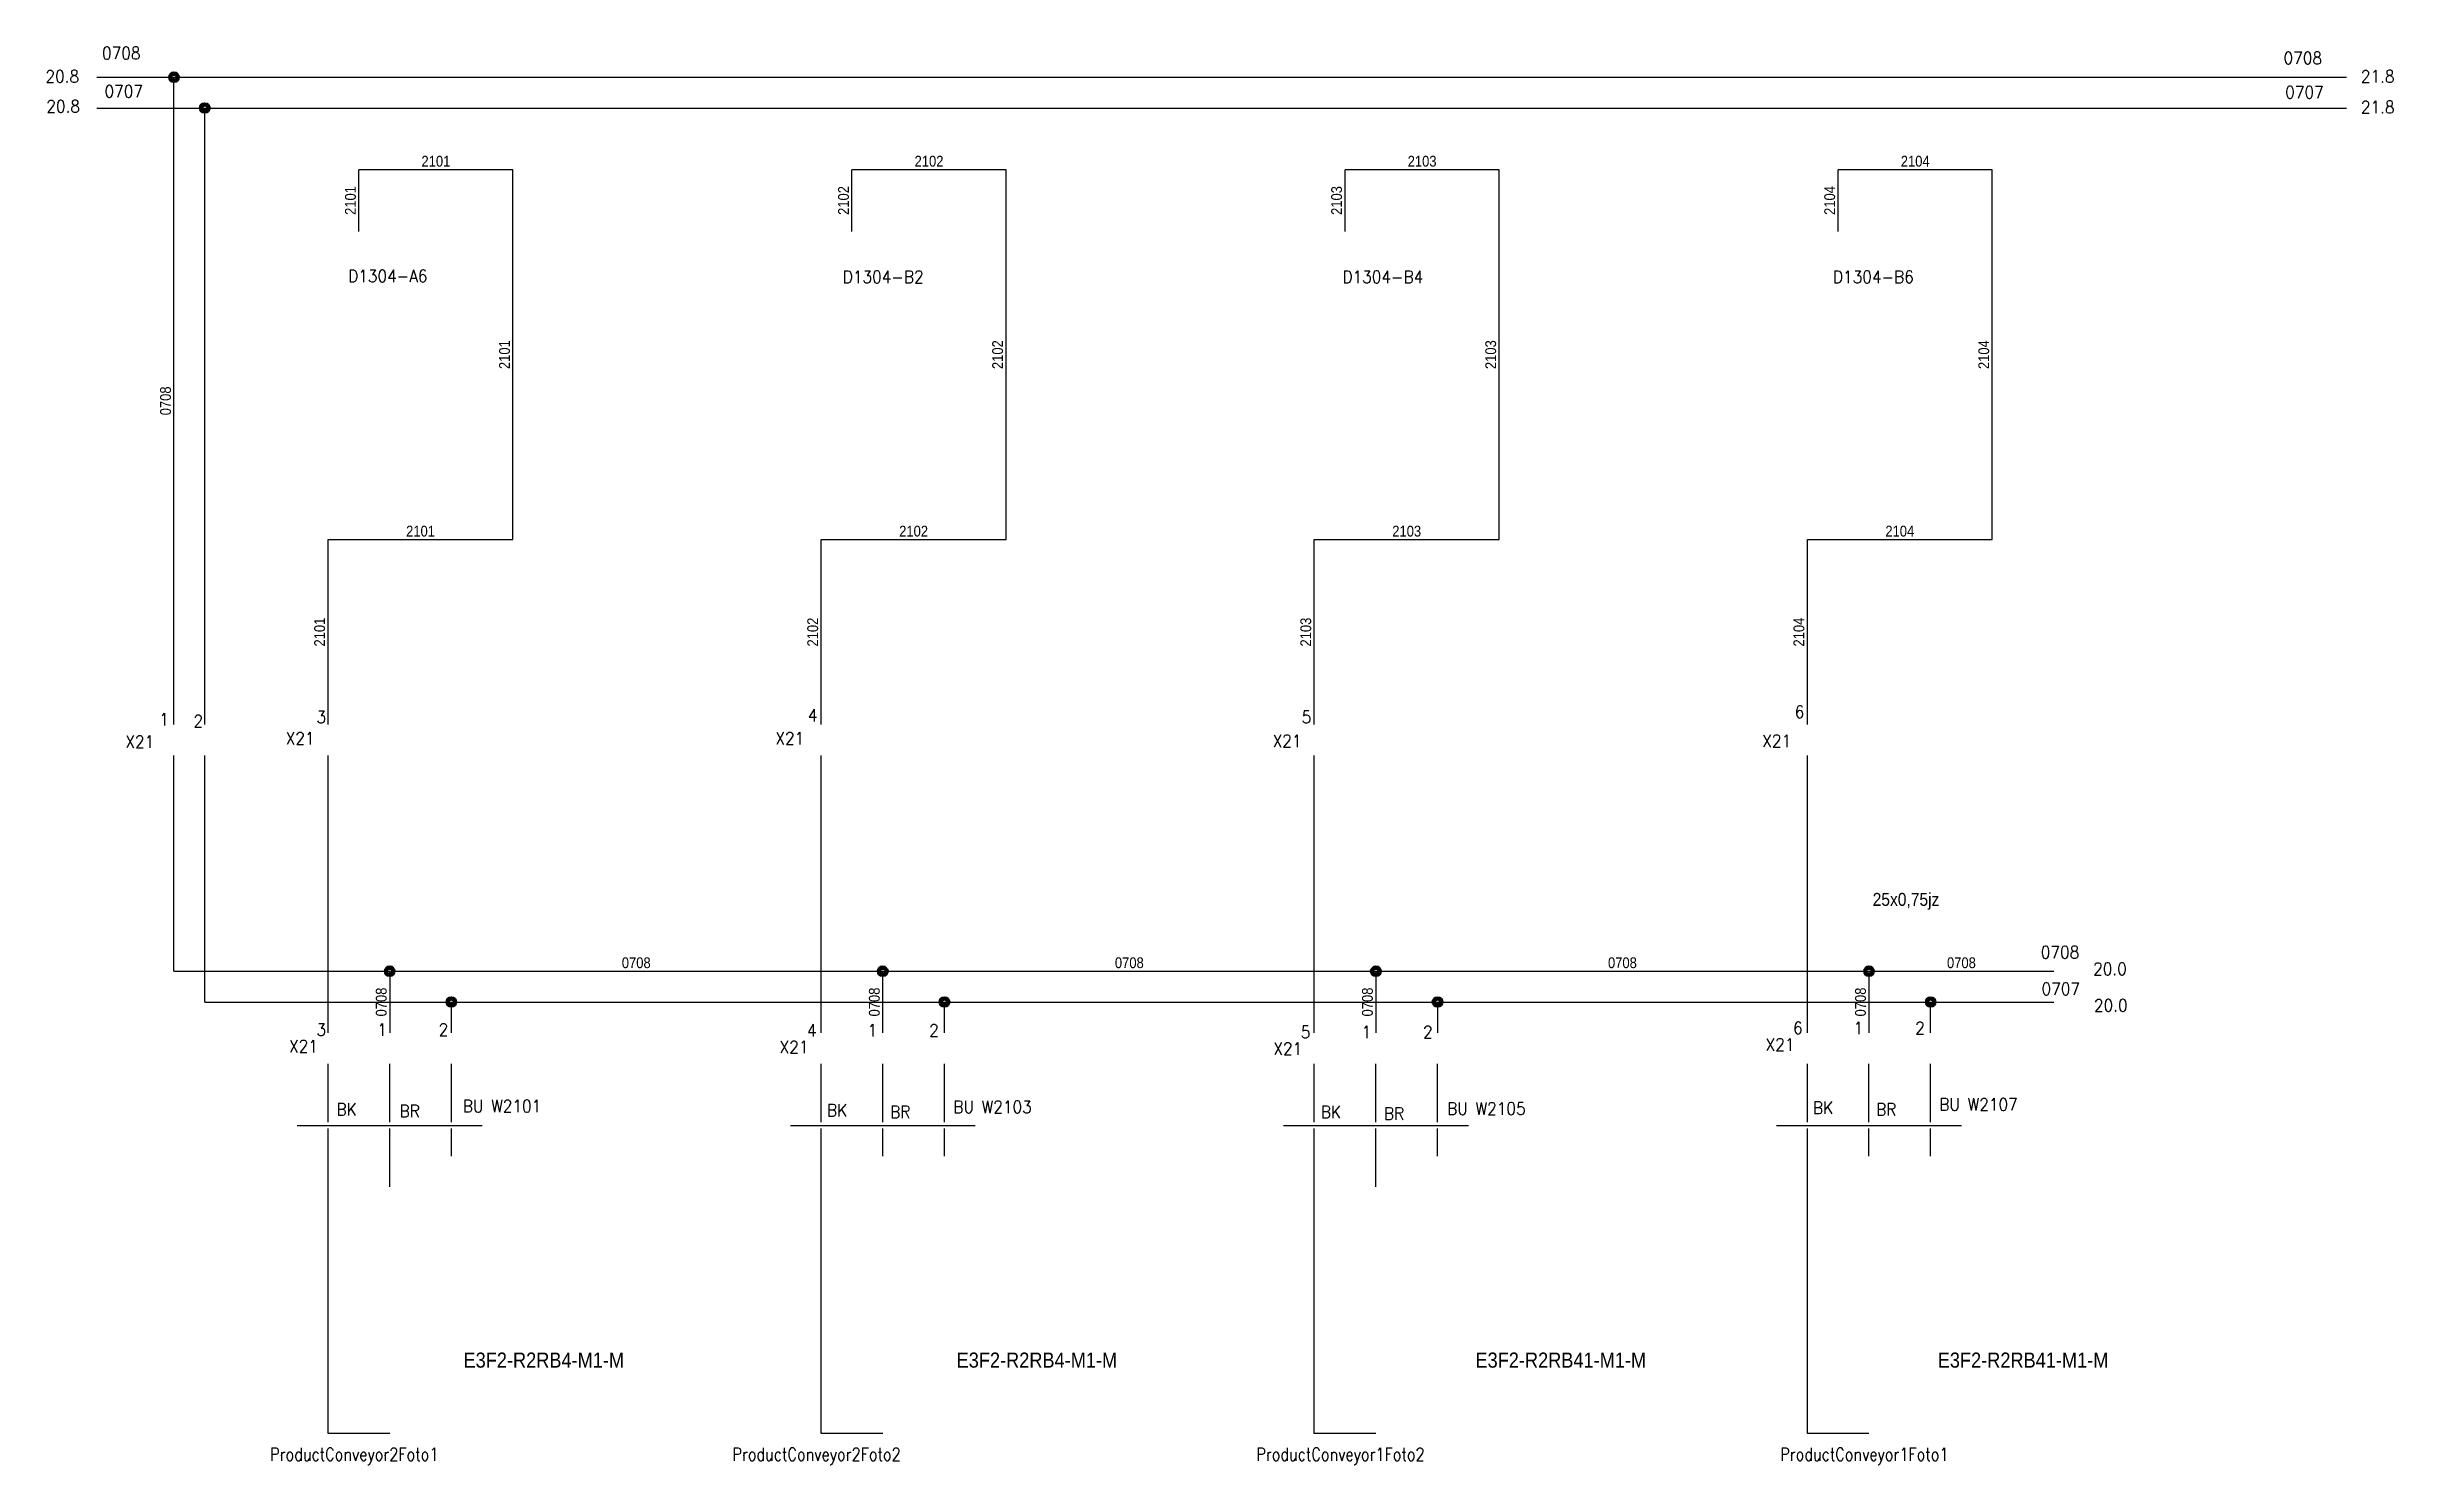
# Model space of a CAD drawing. Header units: millimetres. Extents: x 19 to 400, y 35 to 265.
import ezdxf
from ezdxf.enums import TextEntityAlignment as Align

# ---------------------------------------------------------------- set-up
doc = ezdxf.new("R2010")
doc.units = ezdxf.units.MM
doc.layers.get('0').update_dxf_attribs({"linetype": 'CONTINUOUS'})
doc.styles.add('Caddy_Vectorfont1p', font='Caddy_Vectorfont1p')
doc.styles.get("Standard").update_dxf_attribs({"font": 'standard'})

msp = doc.modelspace()

# ---------------------------------------------------------------- linework, layer by layer
at = {"linetype": 'CONTINUOUS', "lineweight": 25}
for p, q in [((27.5, 260), (40, 260)), ((40, 260), (392.5, 260)), ((40, 155), (40, 260)), ((27.5, 255), (45, 255)), ((45, 255), (392.5, 255)), ((45, 155), (45, 255)), ((95, 245), (70, 245)), ((70, 235), (70, 245)), ((95, 185), (95, 245)), ((150, 235), (150, 245)), ((175, 245), (150, 245)), ((175, 185), (175, 245)), ((230, 235), (230, 245)), ((255, 245), (230, 245)), ((255, 185), (255, 245)), ((310, 235), (310, 245)), ((335, 245), (310, 245)), ((335, 185), (335, 245)), ((65, 185), (95, 185)), ((65, 155), (65, 185)), ((145, 185), (175, 185)), ((145, 155), (145, 185)), ((225, 185), (255, 185)), ((225, 155), (225, 185)), ((305, 185), (335, 185)), ((305, 155), (305, 185)), ((40, 115), (40, 150)), ((45, 110), (45, 150)), ((65, 105), (65, 150)), ((145, 105), (145, 150)), ((225, 105), (225, 150)), ((305, 105), (305, 150)), ((40, 115), (75, 115)), ((75, 115), (75, 105)), ((75, 115), (155, 115)), ((155, 105), (155, 115)), ((155, 115), (235, 115)), ((235, 115), (235, 105)), ((235, 115), (315, 115)), ((315, 115), (315, 105)), ((315, 115), (345, 115)), ((45, 110), (85, 110)), ((85, 105), (85, 110)), ((85, 110), (165, 110)), ((165, 105), (165, 110)), ((165, 110), (245, 110)), ((245, 110), (245, 105)), ((245, 110), (325, 110)), ((325, 105), (325, 110)), ((325, 110), (345, 110)), ((65, 94.5), (65, 100)), ((75, 90.5), (75, 100)), ((85, 90.5), (85, 100)), ((145, 94.5), (145, 100)), ((155, 90.5), (155, 100)), ((165, 90.5), (165, 100)), ((225, 94.5), (225, 100)), ((235, 90.5), (235, 100)), ((245, 90.5), (245, 100)), ((305, 94.5), (305, 100)), ((315, 90.5), (315, 100)), ((325, 90.5), (325, 100)), ((65, 94.5), (65, 94.5)), ((65, 90.5), (65, 94.5)), ((145, 94.5), (145, 94.5)), ((145, 90.5), (145, 94.5)), ((225, 94.5), (225, 94.5)), ((225, 90.5), (225, 94.5)), ((305, 94.5), (305, 94.5)), ((305, 90.5), (305, 94.5)), ((60, 90), (90, 90)), ((65, 40), (65, 89.5)), ((75, 85), (75, 89.5)), ((85, 85), (85, 89.5)), ((140, 90), (170, 90)), ((145, 40), (145, 89.5)), ((155, 85), (155, 89.5)), ((165, 85), (165, 89.5)), ((220, 90), (250, 90)), ((225, 40), (225, 89.5)), ((235, 85), (235, 89.5)), ((245, 85), (245, 89.5)), ((300, 90), (330, 90)), ((305, 40), (305, 89.5)), ((315, 85), (315, 89.5)), ((325, 85), (325, 89.5)), ((75, 80), (75, 85)), ((235, 80), (235, 85)), ((75, 40), (65, 40)), ((155, 40), (145, 40)), ((235, 40), (225, 40)), ((315, 40), (305, 40))]:
    msp.add_line(p, q, dxfattribs=at)
at = {"lineweight": 40}
for centre, radius in [((40, 260), 0.8), ((40, 260), 0.6), ((40, 260), 0.4), ((45, 255), 0.8), ((45, 255), 0.6), ((45, 255), 0.4), ((75, 115), 0.8), ((75, 115), 0.6), ((75, 115), 0.4), ((155, 115), 0.8), ((155, 115), 0.6), ((155, 115), 0.4), ((235, 115), 0.8), ((235, 115), 0.6), ((235, 115), 0.4), ((315, 115), 0.8), ((315, 115), 0.6), ((315, 115), 0.4), ((85, 110), 0.8), ((85, 110), 0.6), ((85, 110), 0.4), ((165, 110), 0.8), ((165, 110), 0.6), ((165, 110), 0.4), ((245, 110), 0.8), ((245, 110), 0.6), ((245, 110), 0.4), ((325, 110), 0.8), ((325, 110), 0.6), ((325, 110), 0.4)]:
    msp.add_circle(centre, radius, dxfattribs=at)

# ---------------------------------------------------------------- texts
at = {"lineweight": 25, "style": 'Caddy_Vectorfont1p', "width": 0.9}
for s, height, p in [('2101', 1.75, (82.5, 245.5)), ('2102', 1.75, (162.5, 245.5)), ('2103', 1.75, (242.5, 245.5)), ('2104', 1.75, (322.5, 245.5)), ('2101', 1.75, (80, 185.5)), ('2102', 1.75, (160, 185.5)), ('2103', 1.75, (240, 185.5)), ('2104', 1.75, (320, 185.5)), ('0708', 1.75, (115, 115.5)), ('0708', 1.75, (195, 115.5)), ('0708', 1.75, (275, 115.5)), ('0708', 1.75, (330, 115.5)), ('E3F2-R2RB4-M1-M', 2.45, (100, 50.7)), ('E3F2-R2RB4-M1-M', 2.45, (180, 50.7)), ('E3F2-R2RB41-M1-M', 2.45, (265, 50.7)), ('E3F2-R2RB41-M1-M', 2.45, (340, 50.7))]:
    msp.add_text(s, height=height, dxfattribs=at).set_placement(p, align=Align.CENTER)
for s, p in [('2101', (69.5, 240)), ('2102', (149.5, 240)), ('2103', (229.5, 240)), ('2104', (309.5, 240)), ('2101', (94.5, 215)), ('2102', (174.5, 215)), ('2103', (254.5, 215)), ('2104', (334.5, 215)), ('0708', (39.5, 207.5)), ('2101', (64.5, 170)), ('2102', (144.5, 170)), ('2103', (224.5, 170)), ('2104', (304.5, 170)), ('0708', (74.5, 110)), ('0708', (154.5, 110)), ('0708', (234.5, 110)), ('0708', (314.5, 110))]:
    msp.add_text(s, height=1.75, rotation=90, dxfattribs=at).set_placement(p, align=Align.CENTER)
msp.add_text('25x0,75jz', height=2.1, dxfattribs=at).set_placement((315.6, 125.6))
at = {"lineweight": 25, "width": 0.9}
for s, p in [('ProductConveyor2Foto1', (55.6, 35.6)), ('ProductConveyor2Foto2', (130.6, 35.6)), ('ProductConveyor1Foto2', (215.6, 35.6)), ('ProductConveyor1Foto1', (300.6, 35.6))]:
    msp.add_text(s, height=2.1, dxfattribs=at).set_placement(p)
at = {"char_height": 2, "attachment_point": 1}
for s, insert, width in [('0708', (28.33, 264.91), 5.5556), ('0708', (382.26, 264.1), 5.5556), ('20.8', (19.15, 261.13), 4.6667), ('21.8', (394.8, 261.13), 4.2222), ('20.8', (19.29, 256.28), 4.6667), ('0707', (28.73, 258.7), 5.5556), ('0707', (382.53, 258.57), 5.5556), ('21.8', (394.8, 256.14), 4.2222), ('D1304-A6', (68.25, 228.76), 12.2222), ('D1304-B2', (148.5, 228.62), 12), ('D1304-B4', (229.57, 228.62), 12.2222), ('D1304-B6', (309.15, 228.62), 12), ('1', (37.63, 156.84), 0.4444), ('2', (43.16, 156.57), 0.8889), ('3', (63.12, 157.25), 0.8889), ('4', (142.84, 157.52), 1.1111), ('5', (222.96, 157.25), 0.8889), ('6', (302.94, 158.06), 0.8889), ('X21', (32.1, 153.23), 4), ('X21', (58.13, 153.77), 4), ('X21', (137.58, 153.77), 4), ('X21', (218.24, 153.36), 4), ('X21', (297.68, 153.36), 4), ('0708', (342.87, 119.08), 5.5556), ('20.0', (351.37, 116.38), 4.6667), ('0707', (343, 113.14), 5.5556), ('20.0', (351.5, 110.45), 4.6667), ('6', (302.67, 106.8), 0.8889), ('1', (312.52, 106.8), 0.4444), ('2', (322.5, 106.8), 0.8889), ('X21', (58.67, 103.84), 4), ('3', (63.12, 106.53), 0.8889), ('1', (72.97, 106.53), 0.4444), ('2', (82.95, 106.53), 0.8889), ('X21', (138.25, 103.7), 4), ('4', (142.71, 106.4), 1.1111), ('1', (152.55, 106.4), 0.4444), ('2', (162.53, 106.4), 0.8889), ('X21', (218.37, 103.43), 4), ('5', (222.82, 106.13), 0.8889), ('1', (232.67, 106.13), 0.4444), ('2', (242.65, 106.13), 0.8889), ('X21', (298.22, 104.11), 4), ('BK', (66.36, 93.58), 2.8889), ('BR', (76.61, 93.32), 2.8889), ('BU W2101', (86.86, 94.12), 12.5556), ('BK', (145.94, 93.45), 2.8889), ('BR', (156.19, 93.18), 2.8889), ('BU W2103', (166.44, 93.99), 13), ('BK', (226.06, 93.18), 2.8889), ('BR', (236.31, 92.91), 2.8889), ('BU W2105', (246.56, 93.72), 13), ('BK', (305.91, 93.85), 2.8889), ('BR', (316.16, 93.58), 2.8889), ('BU W2107', (326.41, 94.39), 13)]:
    msp.add_mtext(s, dxfattribs=dict(at, insert=insert, width=width))

doc.saveas('drawing.dxf')
